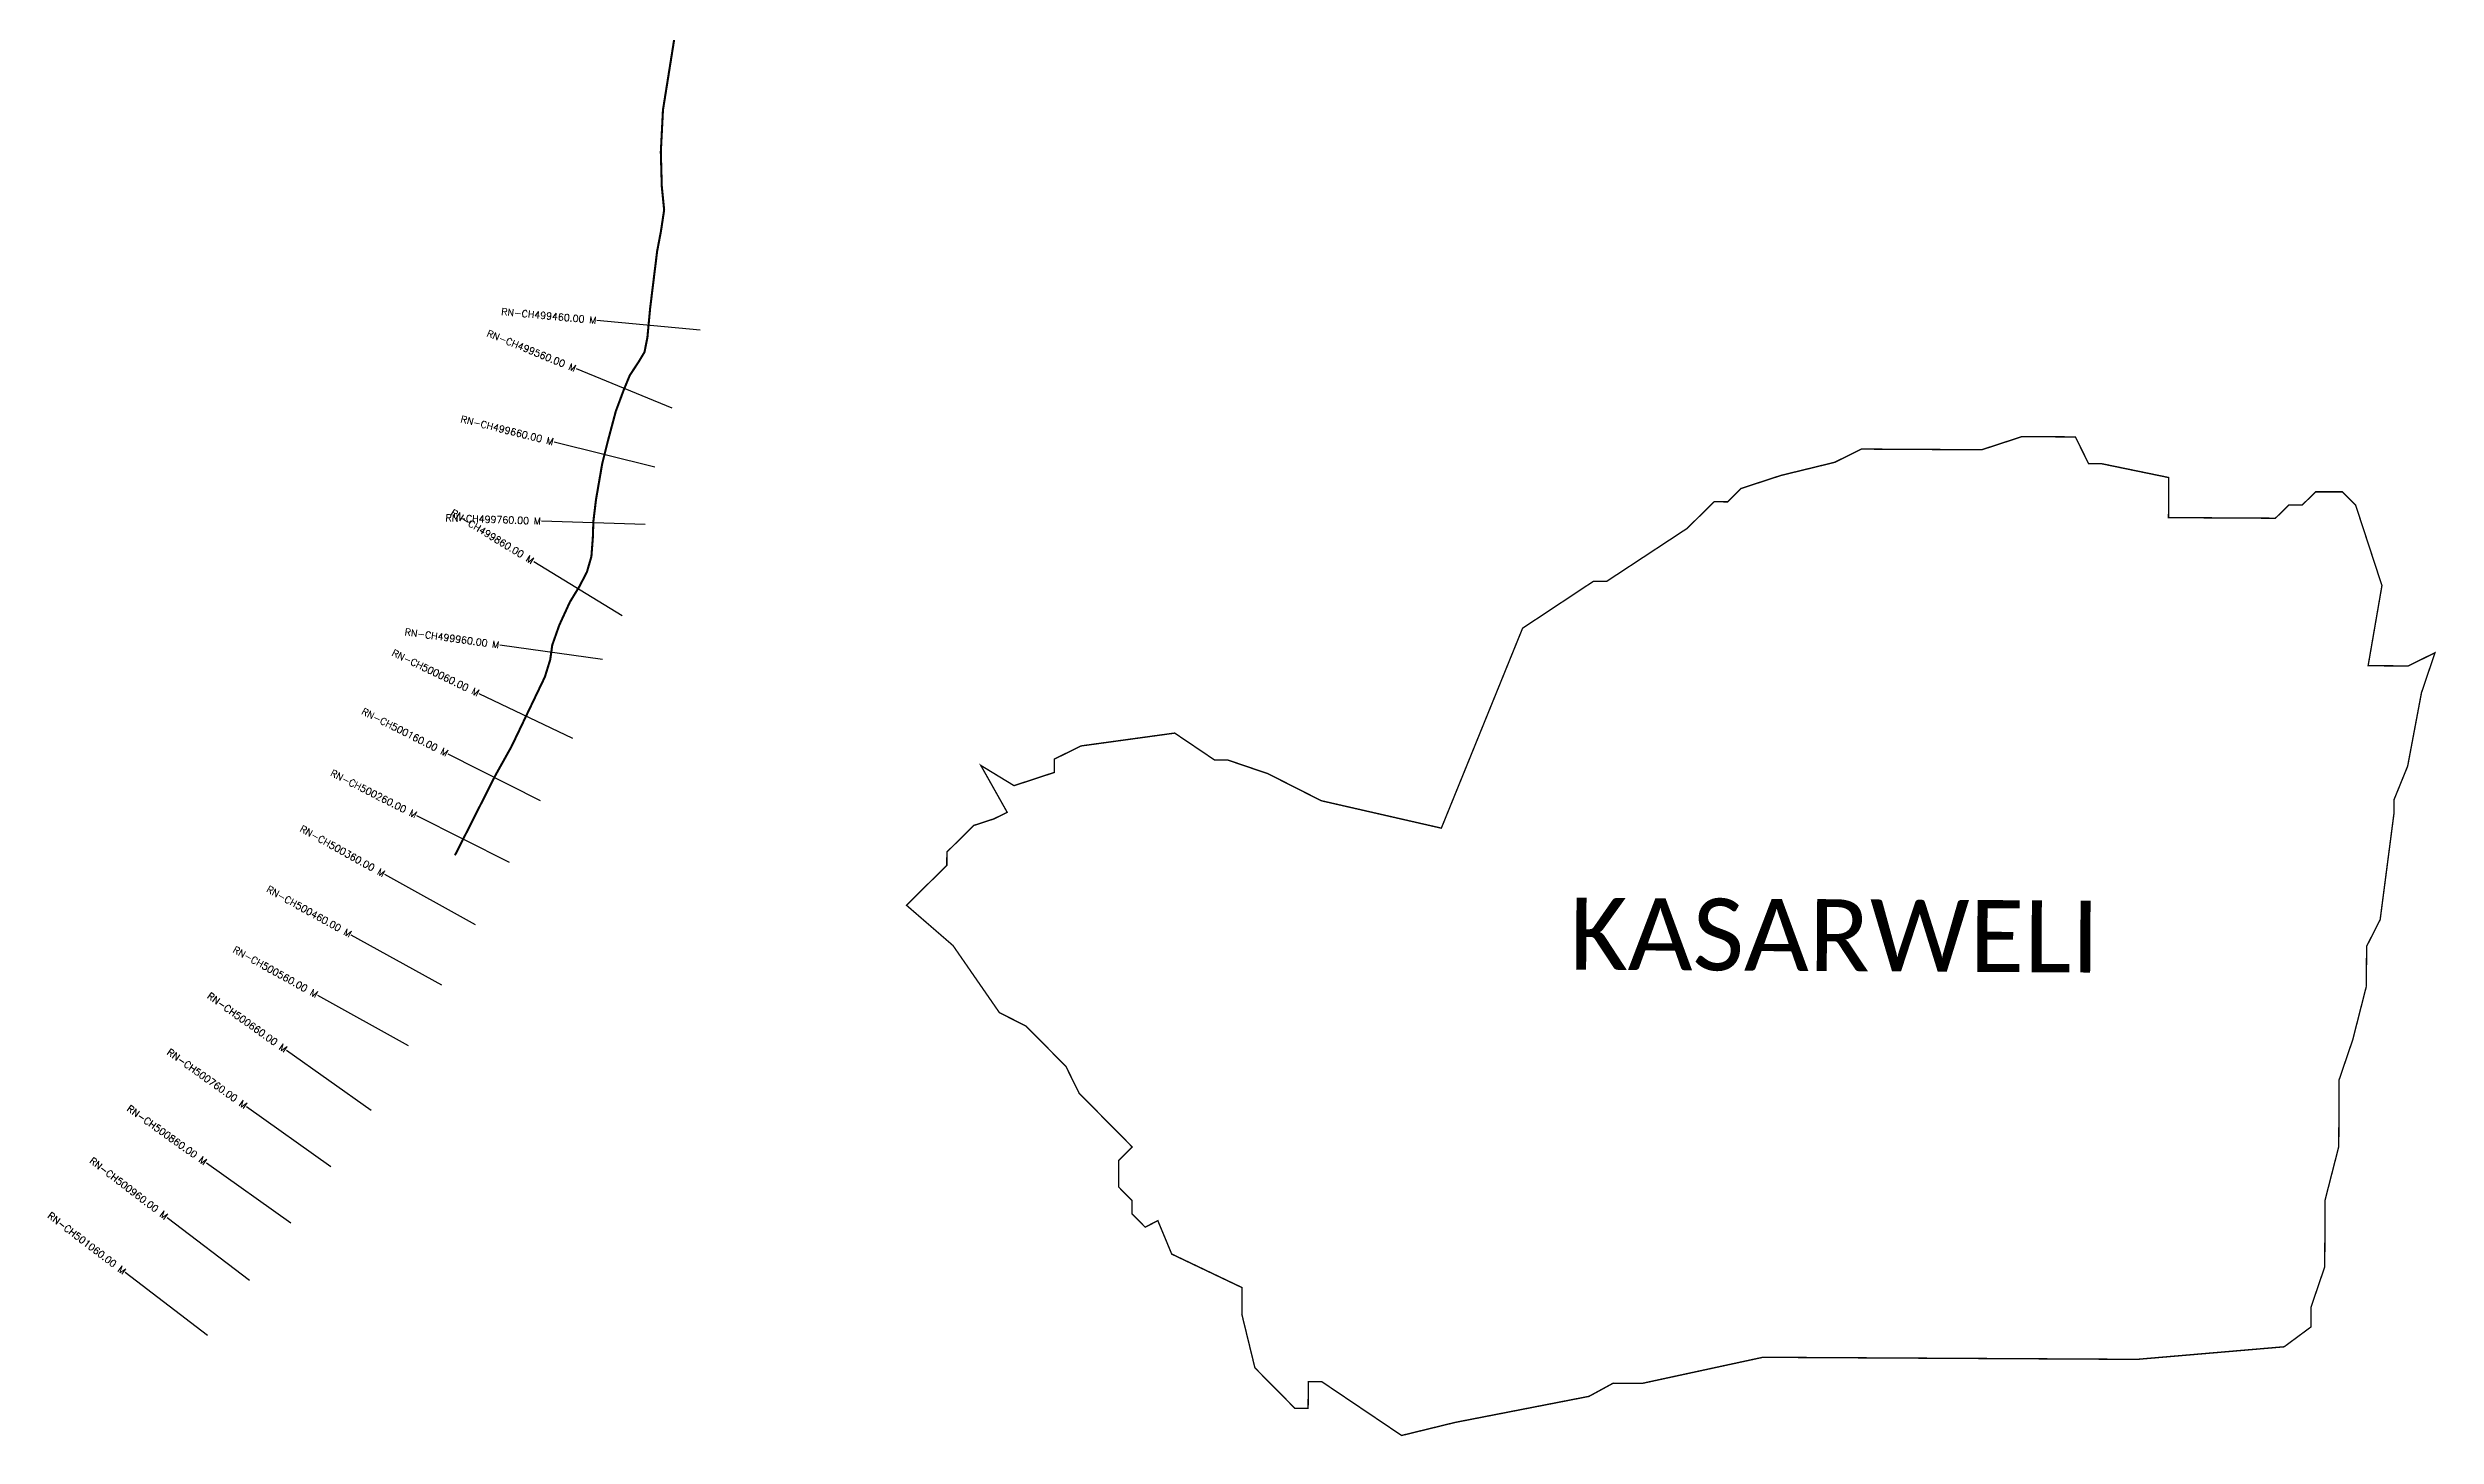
# Model space of a CAD drawing. Header units: metres. Extents: x 316967 to 320424, y 1885070 to 1889090.
# Drawn here: x 316967 to 320424, y 1885070 to 1887080 of the extents above; entities that cross this region are included whole.
import ezdxf
from ezdxf.enums import TextEntityAlignment as Align

# ---------------------------------------------------------------- set-up
doc = ezdxf.new("R2010")
doc.units = ezdxf.units.M
for name, color, linetype in [('CS', 134, 'Continuous'), ('CSMark', 6, 'Continuous'), ('NATURALLY PROTECTED', 3, 'Continuous'), ('VILLAGE NAME', 250, 'Continuous')]:
    doc.layers.add(name, color=color, linetype=linetype)
doc.styles.get("Standard").update_dxf_attribs({"font": 'simplex.shx'})

msp = doc.modelspace()

# ---------------------------------------------------------------- linework, layer by layer
at = {"color": 6, "const_width": 2, "flags": 128}
for points in [[(319378.9, 1886423.1), (319398.3, 1886422.9), (319417.7, 1886442.2), (319475.8, 1886461.2), (319553.3, 1886480.1), (319592.1, 1886499.3), (319766.2, 1886498.3), (319824.3, 1886517.3), (319901.7, 1886516.9), (319920.9, 1886478.1), (319940.2, 1886478), (320036.8, 1886458.1), (320036.5, 1886400.1), (320191.2, 1886399.2), (320210.7, 1886418.3), (320230, 1886418.3), (320249.5, 1886437.4), (320288.1, 1886437.4), (320307.4, 1886417.9), (320345.4, 1886301.7), (320325.4, 1886185.7), (320383.4, 1886185.4), (320422.2, 1886204.5), (320402.6, 1886146.6), (320382.6, 1886040.3), (320363, 1885992.1), (320362.9, 1885972.7), (320342.8, 1885818.1), (320323.2, 1885779.5), (320322.8, 1885721.5)], [(320322.8, 1885721.5), (320303.1, 1885644.2), (320283.4, 1885586.3), (320282.9, 1885489.6), (320263.1, 1885412.3), (320262.6, 1885315.6), (320242.9, 1885257.7), (320242.8, 1885228.7), (320203.9, 1885199.9), (319991, 1885181.7), (319449.5, 1885184.7), (319275.1, 1885147), (319232.8, 1885147.2), (319197.7, 1885128.1), (319004, 1885090.4), (318926.6, 1885071.5), (318810.9, 1885149.5), (318791.6, 1885149.6), (318791.3, 1885110.9), (318772, 1885111), (318714.3, 1885169.4), (318695.4, 1885246.9), (318695.6, 1885285.6), (318593.9, 1885334.1), (318573.8, 1885382.5), (318555.5, 1885373), (318536.3, 1885392.4), (318536.3, 1885411.7), (318517.1, 1885431.2), (318517.3, 1885469.9), (318536.8, 1885489.1), (318459.9, 1885566.9), (318440.8, 1885605.7), (318383.1, 1885664), (318344.5, 1885683.6), (318277.4, 1885780.6), (318210, 1885839), (318268.4, 1885896.7), (318268.5, 1885916), (318307.4, 1885954.5), (318336.5, 1885964), (318355.8, 1885973.5), (318317.6, 1886041.4), (318365.7, 1886012.1), (318423.8, 1886031.2), (318423.9, 1886050.5), (318462.7, 1886069.6), (318598.2, 1886088.2), (318656, 1886049.2), (318675.3, 1886049.1), (318733.2, 1886029.4), (318810.3, 1885990.3), (318984.1, 1885950.6), (319101.7, 1886240), (319204.2, 1886307.9), (319223.5, 1886307.9), (319340, 1886384.6), (319378.9, 1886423.1)]]:
    msp.add_lwpolyline(points, dxfattribs=at)
at = {"layer": 'CS'}
for p, q in [((317911.4, 1886671.6), (317762.1, 1886685.5)), ((317871.1, 1886558.5), (317732.3, 1886615.2)), ((317845.7, 1886473), (317700.1, 1886509.4)), ((317831.8, 1886390.1), (317681.9, 1886395.1)), ((317798.4, 1886257.7), (317670.5, 1886336)), ((317770.2, 1886194.9), (317621.7, 1886215.7)), ((317727.1, 1886080.4), (317591.8, 1886145.2)), ((317680.5, 1885990.1), (317546.7, 1886057.8)), ((317635.4, 1885900.9), (317501.5, 1885968.6)), ((317586.2, 1885810.5), (317455.1, 1885883.3)), ((317537.7, 1885723.1), (317406.5, 1885795.9)), ((317489.1, 1885635.7), (317358, 1885708.5)), ((317435.1, 1885541.8), (317312.9, 1885628.8)), ((317377.1, 1885460.3), (317254.9, 1885547.4)), ((317319, 1885378.9), (317196.9, 1885465.9)), ((317259.3, 1885295.6), (317140.1, 1885386.7)), ((317198.5, 1885216.1), (317079.4, 1885307.2))]:
    msp.add_line(p, q, dxfattribs=at)
at = {"layer": 'NATURALLY PROTECTED', "const_width": 3, "flags": 128}
msp.add_lwpolyline([(317876.2, 1887107), (317867.4, 1887051.7), (317857.6, 1886990.2), (317854.5, 1886929.4), (317855.9, 1886879.4), (317859.3, 1886845.5), (317854.7, 1886814.7), (317849.2, 1886785.9), (317839, 1886702.9), (317835.1, 1886661), (317830.9, 1886639.7), (317823.2, 1886626.8), (317809.5, 1886605.9), (317800.9, 1886585), (317789.4, 1886554.2), (317777.4, 1886509.2), (317769.7, 1886478.4), (317760.7, 1886426.3), (317756.9, 1886394.9), (317756.1, 1886371), (317754, 1886343.6), (317747.5, 1886321.3), (317736.8, 1886300.7), (317722.9, 1886277.9), (317707.6, 1886244.6), (317697.4, 1886215.7), (317694.4, 1886194.4), (317686.7, 1886169.5), (317671.4, 1886137.6), (317638.3, 1886068.6), (317615.3, 1886027.4), (317558.4, 1885914.9), (317556.5, 1885911.4)], dxfattribs=at)

# ---------------------------------------------------------------- texts
at = {"layer": 'CSMark'}
for s, rotation, p in [('RN-CH499460.00 M', 354.6738, (317761.1, 1886685.6)), ('RN-CH499560.00 M', 337.7935, (317731.3, 1886615.5)), ('RN-CH499660.00 M', 345.9659, (317699.2, 1886509.6)), ('RN-CH499760.00 M', 358.0685, (317680.9, 1886395.1)), ('RN-CH499860.00 M', 328.5242, (317669.6, 1886336.6)), ('RN-CH499960.00 M', 352.0553, (317620.7, 1886215.8)), ('RN-CH500060.00 M', 334.3951, (317590.9, 1886145.6)), ('RN-CH500160.00 M', 333.1594, (317545.8, 1886058.3)), ('RN-CH500260.00 M', 333.1594, (317500.6, 1885969.1)), ('RN-CH500360.00 M', 330.9589, (317454.2, 1885883.8)), ('RN-CH500460.00 M', 330.9589, (317405.7, 1885796.4)), ('RN-CH500560.00 M', 330.9589, (317357.1, 1885709)), ('RN-CH500660.00 M', 324.5404, (317312.1, 1885629.4)), ('RN-CH500760.00 M', 324.5404, (317254.1, 1885547.9)), ('RN-CH500860.00 M', 324.5404, (317196, 1885466.5)), ('RN-CH500960.00 M', 322.6099, (317139.3, 1885387.3)), ('RN-CH501060.00 M', 322.6099, (317078.6, 1885307.8))]:
    msp.add_text(s, height=10, rotation=rotation, dxfattribs=at).set_placement(p, align=Align.MIDDLE_RIGHT)
at = {"layer": 'VILLAGE NAME', "insert": (319170, 1885849.9), "char_height": 104.042, "attachment_point": 1, "rotation": 359.6762}
msp.add_mtext_dynamic_manual_height_columns('{\\fCalibri|b0|i0|c0|p34;KASARWELI}', width=1067.044, gutter_width=520.2, heights=[0], dxfattribs=at)

doc.saveas('drawing.dxf')
